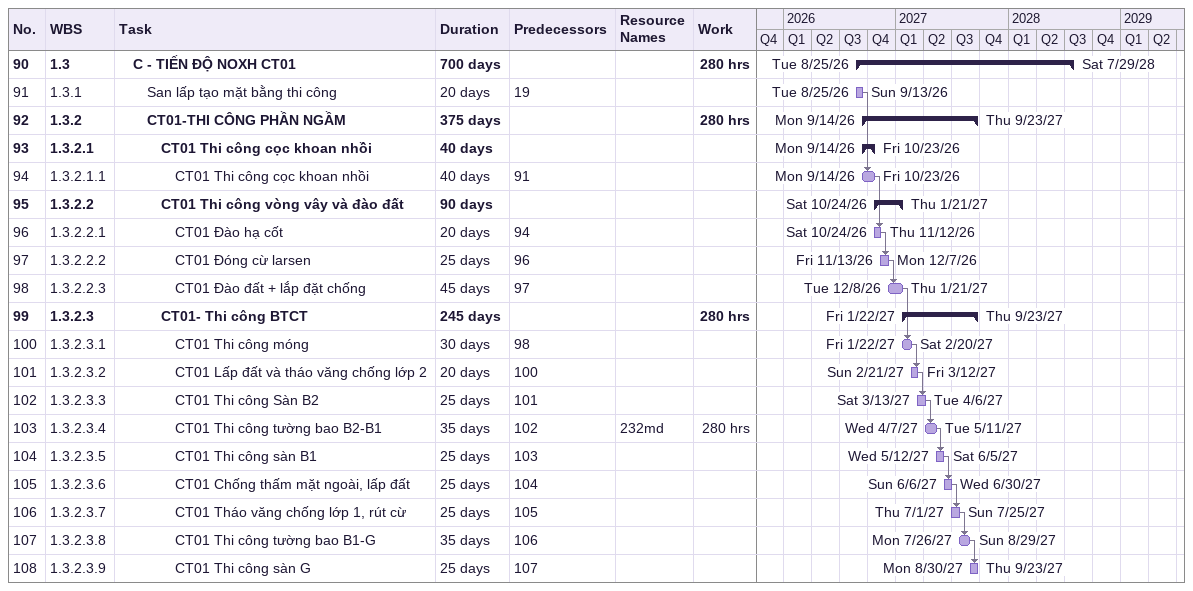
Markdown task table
| ID | WBS | Task | Duration | Start | Finish | Predecessors | Resources | Work (h) |
|---|---|---|---|---|---|---|---|---|
| 90 | 1.3 | **C - TIẾN ĐỘ NOXH CT01** | 700d | 2026-08-25 | 2028-07-29 |  |  | 280 |
| 91 | 1.3.1 | San lấp tạo mặt bằng thi công | 20d | 2026-08-25 | 2026-09-13 | 19 |  |  |
| 92 | 1.3.2 | **CT01-THI CÔNG PHẦN NGẦM** | 375d | 2026-09-14 | 2027-09-23 |  |  | 280 |
| 93 | 1.3.2.1 | **CT01 Thi công cọc khoan nhồi** | 40d | 2026-09-14 | 2026-10-23 |  |  |  |
| 94 | 1.3.2.1.1 | CT01 Thi công cọc khoan nhồi | 40d | 2026-09-14 | 2026-10-23 | 91 |  |  |
| 95 | 1.3.2.2 | **CT01 Thi công vòng vây và đào đất** | 90d | 2026-10-24 | 2027-01-21 |  |  |  |
| 96 | 1.3.2.2.1 | CT01 Đào hạ cốt | 20d | 2026-10-24 | 2026-11-12 | 94 |  |  |
| 97 | 1.3.2.2.2 | CT01 Đóng cừ larsen | 25d | 2026-11-13 | 2026-12-07 | 96 |  |  |
| 98 | 1.3.2.2.3 | CT01 Đào đất + lắp đặt chống | 45d | 2026-12-08 | 2027-01-21 | 97 |  |  |
| 99 | 1.3.2.3 | **CT01- Thi công BTCT** | 245d | 2027-01-22 | 2027-09-23 |  |  | 280 |
| 100 | 1.3.2.3.1 | CT01 Thi công móng | 30d | 2027-01-22 | 2027-02-20 | 98 |  |  |
| 101 | 1.3.2.3.2 | CT01 Lấp đất và tháo văng chống lớp 2 | 20d | 2027-02-21 | 2027-03-12 | 100 |  |  |
| 102 | 1.3.2.3.3 | CT01 Thi công Sàn B2 | 25d | 2027-03-13 | 2027-04-06 | 101 |  |  |
| 103 | 1.3.2.3.4 | CT01 Thi công tường bao B2-B1 | 35d | 2027-04-07 | 2027-05-11 | 102 | 232md | 280 |
| 104 | 1.3.2.3.5 | CT01 Thi công sàn B1 | 25d | 2027-05-12 | 2027-06-05 | 103 |  |  |
| 105 | 1.3.2.3.6 | CT01 Chống thấm mặt ngoài, lấp đất | 25d | 2027-06-06 | 2027-06-30 | 104 |  |  |
| 106 | 1.3.2.3.7 | CT01 Tháo văng chống lớp 1, rút cừ | 25d | 2027-07-01 | 2027-07-25 | 105 |  |  |
| 107 | 1.3.2.3.8 | CT01 Thi công tường bao B1-G | 35d | 2027-07-26 | 2027-08-29 | 106 |  |  |
| 108 | 1.3.2.3.9 | CT01 Thi công sàn G | 25d | 2027-08-30 | 2027-09-23 | 107 |  |  |
